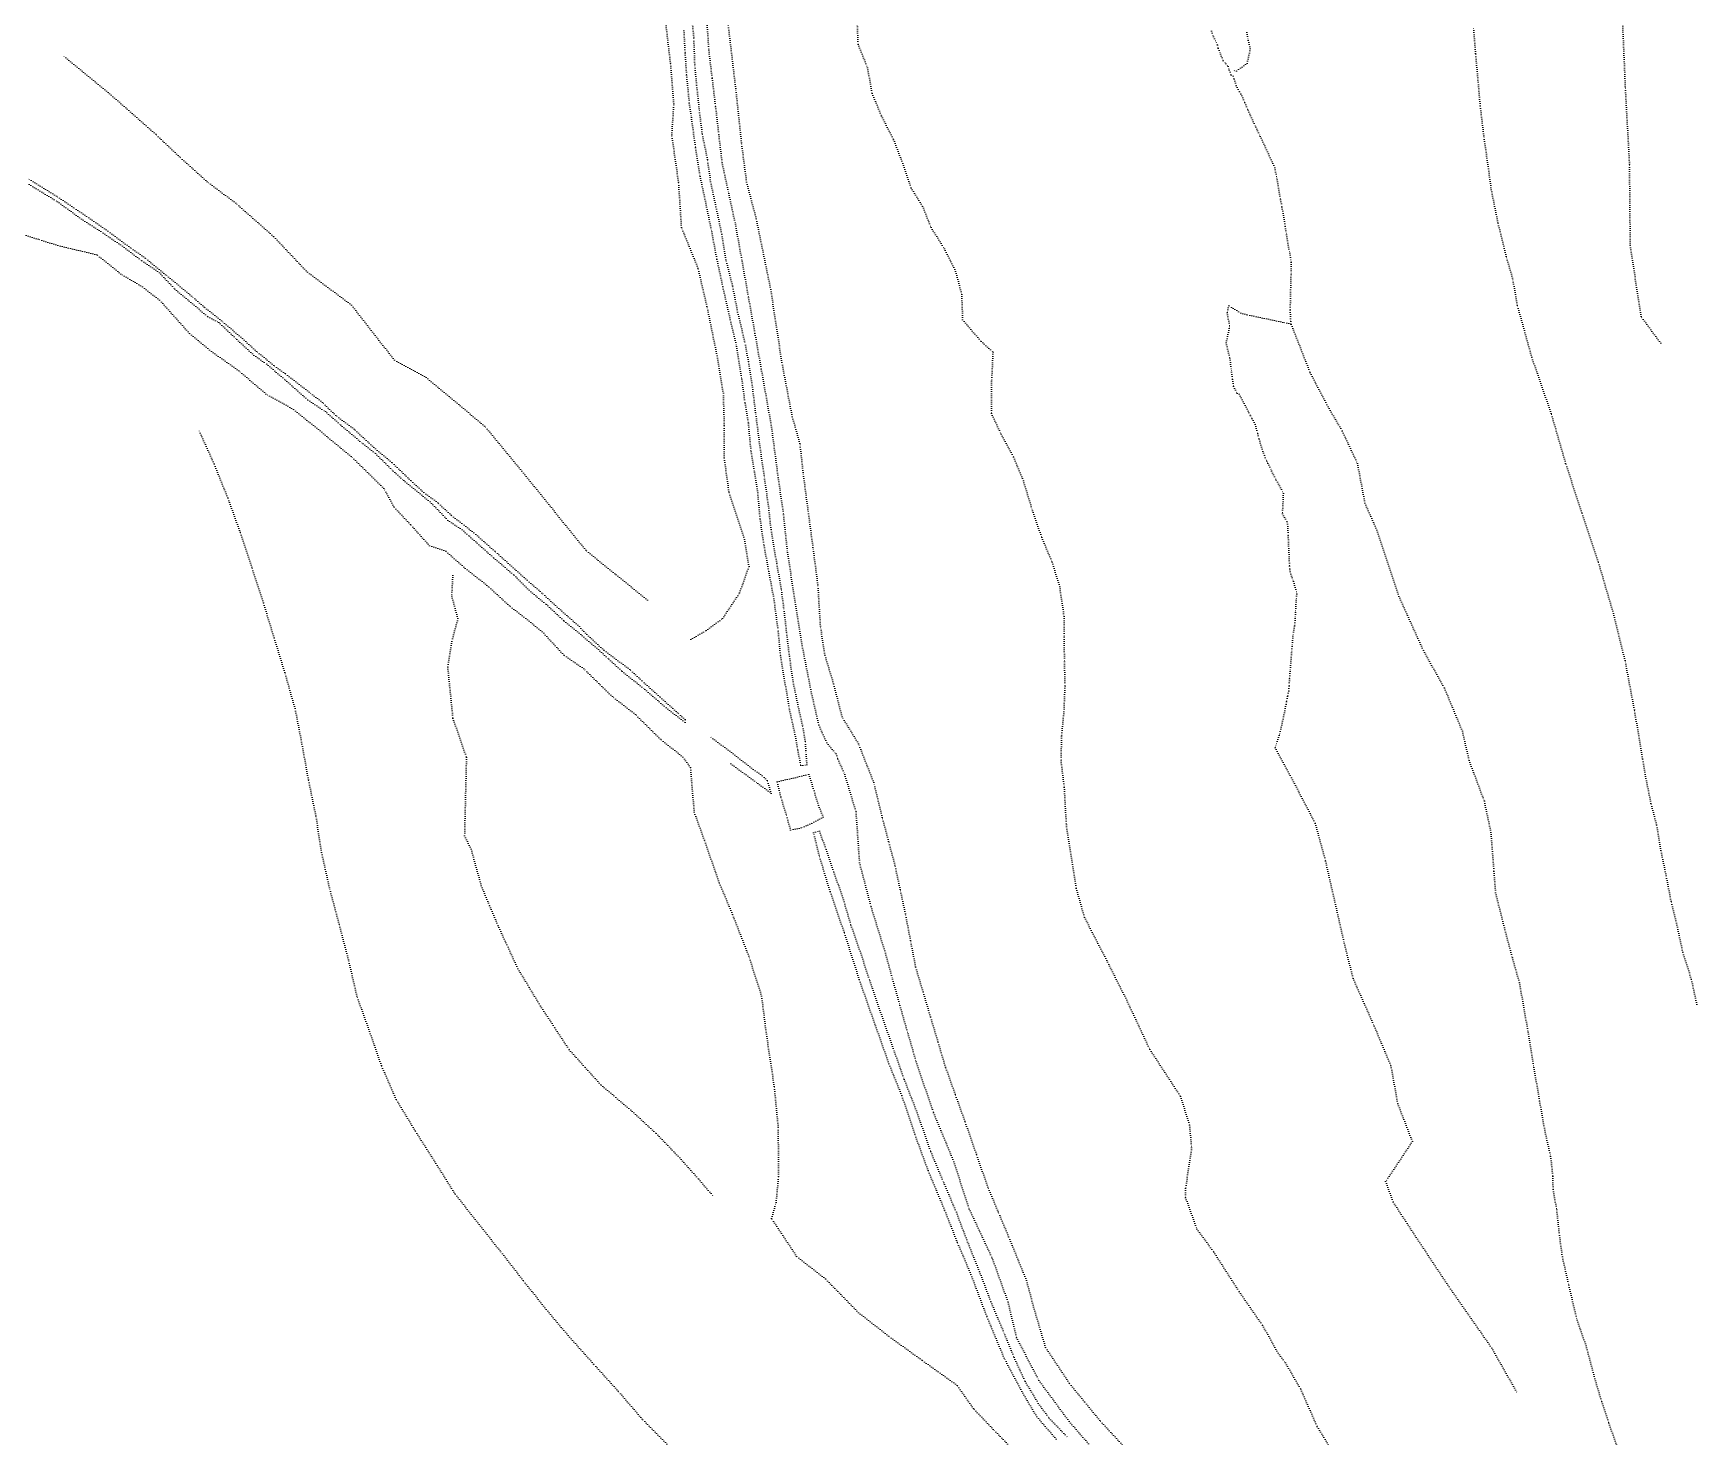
# Model space of a CAD drawing. Extents: x 682410 to 689460, y 7661803 to 7669124.
# Drawn here: x 685256.7 to 685533.5, y 7666324.8 to 7666558.2 of the extents above; entities that cross this region are included whole.
import ezdxf

# ---------------------------------------------------------------- set-up
doc = ezdxf.new("R2010")
doc.units = 0
doc.header["$MEASUREMENT"] = 0
doc.linetypes.add('DOT', pattern=[0.25, 0, -0.25])
doc.layers.add('02 TOE_Line', color=1, linetype='DOT', lineweight=20)

msp = doc.modelspace()

# ---------------------------------------------------------------- linework, layer by layer
at = {"layer": '02 TOE_Line'}
for points in [[(685527.54, 7666506.7, 4175.29), (685524.26, 7666511.14, 4175.18), (685522.46, 7666522.98, 4175.24), (685522.34, 7666536.47, 4175.31), (685521.65, 7666549.31, 4175.37), (685521.07, 7666562.84, 4175.43), (685522.34, 7666572.29, 4175.31), (685523.64, 7666582.7, 4175.18)], [(685366.16, 7666457.41, 4220.91), (685368.7, 7666458.9, 4220.56), (685371.45, 7666460.9, 4220.1), (685374.27, 7666465.17, 4220.03), (685375.84, 7666469.58, 4219.95), (685375, 7666474.46, 4219.97), (685372.49, 7666481.99, 4220.17), (685371.71, 7666487.61, 4220.31), (685371.72, 7666493.07, 4220.53), (685371.57, 7666498.37, 4220.65), (685370.45, 7666504.98, 4220.85), (685368.84, 7666512.83, 4221.08), (685367.35, 7666519.19, 4221.37), (685364.6, 7666525.96, 4221.82), (685364.11, 7666533.46, 4221.81), (685362.98, 7666541.35, 4222.26), (685363.33, 7666546.49, 4222.25), (685362.77, 7666553.25, 4222.16), (685361.61, 7666563.1, 4222.65)], [(685365.01, 7666558.66, 4221.43), (685365.22, 7666554.93, 4221.45), (685365.45, 7666551.28, 4221.31), (685365.91, 7666546.63, 4221.05), (685366.25, 7666544.25, 4221.1), (685366.95, 7666539.17, 4220.89), (685367.7, 7666534.44, 4220.72), (685368.65, 7666529.99, 4220.62), (685369.63, 7666525.25, 4220.64), (685370.5, 7666520.62, 4220.6), (685371.49, 7666516.05, 4220.48), (685372.73, 7666510.56, 4220.04), (685373.78, 7666506.16, 4219.97), (685374.64, 7666500.73, 4219.9), (685375.18, 7666496.73, 4219.81), (685375.73, 7666493.42, 4219.75), (685376.18, 7666488.63, 4219.64), (685376.74, 7666485.27, 4219.52), (685377.3, 7666481.79, 4219.42), (685377.68, 7666477.44, 4219.34), (685378.35, 7666472.99, 4219.27), (685379.12, 7666468.74, 4219.17), (685379.98, 7666464.2, 4219.15), (685380.71, 7666458.71, 4219), (685381.07, 7666454.71, 4218.8), (685382, 7666449.18, 4218.54), (685382.57, 7666445.75, 4218.54), (685383.57, 7666441.3, 4218.26), (685383.96, 7666439.04, 4218.36), (685384.45, 7666436.45, 4218.39), (685385.46, 7666436.57, 4218.17), (685385.3, 7666438.94, 4218.12), (685385.21, 7666440.5, 4218.38), (685384.73, 7666443.17, 4218.39), (685383.96, 7666446.59, 4218.42), (685383.11, 7666450.73, 4218.53), (685382.56, 7666454.66, 4218.73), (685382.09, 7666458.63, 4218.96), (685381.6, 7666462.8, 4218.99), (685381.2, 7666465.84, 4219.16), (685380.45, 7666470.11, 4219.28), (685379.5, 7666475.73, 4219.28), (685379.12, 7666479.24, 4219.33), (685378.35, 7666484.75, 4219.45), (685377.68, 7666489.28, 4219.75), (685376.93, 7666495.17, 4219.77), (685376.41, 7666499.4, 4219.97), (685375.75, 7666503.64, 4219.97), (685375.11, 7666507.04, 4220.14), (685373.95, 7666511.89, 4220.14), (685373.1, 7666516.24, 4220.38), (685371.99, 7666520.59, 4220.68), (685371.3, 7666524.86, 4220.77), (685370.34, 7666529.4, 4220.77), (685369.45, 7666533.54, 4220.9), (685368.93, 7666537.26, 4220.89), (685368.05, 7666541.52, 4220.95), (685367.54, 7666545.68, 4221.15), (685367.12, 7666549.64, 4221.32), (685366.81, 7666553.11, 4221.24), (685366.64, 7666557.57, 4221.24), (685366.22, 7666562.21, 4221.49)], [(685368.77, 7666561.3, 4222.61), (685369.15, 7666555.44, 4222.46), (685369.72, 7666550.72, 4222.44), (685370.29, 7666546, 4222.41), (685370.82, 7666541.36, 4222.22), (685371.36, 7666536.72, 4222.08), (685372.47, 7666531.6, 4221.99), (685373.58, 7666526.49, 4221.91), (685374.68, 7666520.37, 4221.73), (685375.77, 7666514.26, 4221.41), (685376.83, 7666508.33, 4221.1), (685377.88, 7666502.4, 4220.96), (685378.74, 7666497.57, 4220.84), (685379.59, 7666492.74, 4220.62), (685380.7, 7666484.32, 4220.38), (685381.59, 7666478.13, 4220.18), (685382.23, 7666471.91, 4220.1), (685383.26, 7666465.34, 4219.97), (685384.63, 7666456.69, 4219.73), (685386.18, 7666448.74, 4219.66), (685387.46, 7666443.16, 4219.56), (685388.79, 7666440.23, 4219.44), (685390.32, 7666438.39, 4219.31), (685390.64, 7666437.5, 4219.29), (685391.76, 7666434.97, 4219.25), (685393.65, 7666428.74, 4218.99), (685394.23, 7666420.26, 4218.59), (685396.15, 7666412.99, 4218.39), (685398.53, 7666405.28, 4218.22), (685399.74, 7666400.91, 4218.17), (685400.95, 7666396.53, 4218.09), (685402.3, 7666391.85, 4218.02), (685403.65, 7666387.18, 4217.9), (685406.55, 7666378.7, 4217.64), (685409.92, 7666370.58, 4217.36), (685412.48, 7666362.7, 4217.09), (685416.3, 7666354.56, 4216.82), (685418.94, 7666347.23, 4216.62), (685420.36, 7666341.3, 4216.6), (685424.09, 7666334.17, 4216.44), (685429.12, 7666327.36, 4216.26), (685432.75, 7666323.17, 4216.09)], [(685438.64, 7666322.74, 4216.02), (685434.21, 7666327.53, 4216.17), (685431.66, 7666330.64, 4216.3), (685429.11, 7666333.76, 4216.32), (685425.19, 7666339.68, 4216.55), (685423.38, 7666345.72, 4216.58), (685422.01, 7666350.83, 4216.72), (685419.04, 7666358.1, 4216.89), (685417.31, 7666362.22, 4217.02), (685415.58, 7666366.33, 4217.15), (685413.67, 7666371.83, 4217.35), (685411.75, 7666377.32, 4217.52), (685410.14, 7666381.82, 4217.67), (685408.53, 7666386.31, 4217.82), (685407.28, 7666390.5, 4217.95), (685406.03, 7666394.69, 4218.05), (685404.8, 7666398.82, 4218.14), (685403.57, 7666402.96, 4218.26), (685402.71, 7666407.39, 4218.37), (685401.86, 7666411.82, 4218.58), (685400.99, 7666415.84, 4218.73), (685400.13, 7666419.87, 4218.9), (685399.07, 7666423.85, 4219.05), (685398, 7666427.84, 4219.16), (685396.6, 7666433.62, 4219.33), (685394.05, 7666440.1, 4219.46), (685391.33, 7666444.54, 4219.6), (685389.91, 7666450.04, 4219.7), (685388.47, 7666454.83, 4219.87), (685387.72, 7666459.63, 4220.01), (685387.3, 7666466.52, 4220.08), (685386.48, 7666472.75, 4220.18), (685385.65, 7666478.98, 4220.29), (685384.83, 7666485.21, 4220.4), (685384.31, 7666490.02, 4220.54), (685383.03, 7666494.48, 4220.82), (685381.31, 7666503.47, 4221.13), (685379.45, 7666515.65, 4221.57), (685377.05, 7666527.36, 4222), (685375.43, 7666533.5, 4222.28), (685374.59, 7666540.03, 4222.54), (685373.63, 7666549.05, 4222.69), (685372.38, 7666559.59, 4222.67)], [(685393.82, 7666560.7, 4222.39), (685393.99, 7666556.4, 4222.41), (685395.55, 7666552.52, 4222.38), (685396.33, 7666548.21, 4222.44), (685397.89, 7666544.47, 4222.43), (685399.9, 7666540.55, 4222.41), (685401.42, 7666536.6, 4222.34), (685402.83, 7666532.5, 4222.28), (685404.72, 7666529.46, 4222.24), (685406.13, 7666525.92, 4222.11), (685408.35, 7666522.41, 4222.01), (685410.22, 7666518.64, 4221.86), (685411.24, 7666514.82, 4221.58), (685411.39, 7666510.58, 4221.42), (685414.46, 7666506.99, 4221.19), (685416.45, 7666505.21, 4221.08), (685416.21, 7666500.4, 4220.87), (685416.18, 7666495.02, 4220.33), (685417.77, 7666491.57, 4220.16), (685419.87, 7666487.73, 4220.1), (685421.49, 7666483.82, 4220.02), (685423, 7666478.85, 4219.85), (685424.55, 7666474.38, 4219.74), (685426.29, 7666470.26, 4219.68), (685427.54, 7666466.2, 4219.53), (685428.26, 7666461.24, 4219.4), (685428.27, 7666457.8, 4219.46), (685428.33, 7666453.69, 4219.44), (685428.42, 7666449.66, 4219.42), (685428.24, 7666445.41, 4219.35), (685427.85, 7666441.34, 4219.21), (685427.76, 7666437.26, 4219.12), (685428.29, 7666432.82, 4218.92), (685428.64, 7666426.59, 4218.82), (685429.74, 7666419.64, 4218.71), (685430.28, 7666416.02, 4218.61), (685431.66, 7666411.21, 4218.48), (685435.69, 7666403.4, 4218.11), (685438.69, 7666397.42, 4218.3), (685442.55, 7666389.21, 4217.63), (685447.65, 7666381.42, 4217.63), (685449.13, 7666376.68, 4217.27), (685449.49, 7666372.87, 4217.45), (685448.49, 7666366.12, 4217.04), (685448.48, 7666364.59, 4217.29), (685450.36, 7666359.38, 4217.07), (685453.17, 7666355.55, 4216.99), (685457.41, 7666348.94, 4216.88), (685461.29, 7666343.34, 4216.83), (685463.87, 7666338.73, 4216.73), (685465.1, 7666337.1, 4216.76), (685467.63, 7666332.74, 4216.69), (685470.4, 7666326.48, 4216.47), (685474.18, 7666320.33, 4216.33)], [(685533.56, 7666396.73, 4191.08), (685532.62, 7666400.96, 4191.08), (685531.2, 7666405.44, 4191.07), (685530.31, 7666409.59, 4191.06), (685529.26, 7666413.92, 4191.04), (685528.44, 7666418.12, 4190.98), (685527.58, 7666422.31, 4190.9), (685526.85, 7666426.61, 4190.83), (685525.91, 7666430.17, 4190.82), (685525.08, 7666434.3, 4190.81), (685524.53, 7666437.59, 4190.76), (685523.15, 7666445.75, 4190.63), (685521.6, 7666453.93, 4190.48), (685519.56, 7666462.12, 4190.37), (685517.14, 7666470.34, 4190.22), (685514.41, 7666478.51, 4190.05), (685511.72, 7666486.72, 4189.94), (685509.31, 7666495.02, 4189.84), (685506.07, 7666504.39, 4189.79), (685505.32, 7666507.1, 4189.67), (685503.67, 7666513.05, 4189.38), (685502.89, 7666517.5, 4189.52), (685501.84, 7666521.12, 4189.57), (685500.45, 7666526.71, 4189.31), (685499.34, 7666532.21, 4189.35), (685498.87, 7666535.72, 4189.21), (685498.1, 7666541.19, 4189.15), (685497.5, 7666546.2, 4189.27), (685497.16, 7666550.12, 4189.28), (685496.74, 7666554.87, 4189.06), (685496.4, 7666559.07, 4189.11)], [(685452.81, 7666558.57, 4188.81), (685453.1, 7666557.7, 4188.83), (685453.12, 7666557.64, 4188.83), (685453.57, 7666556.76, 4188.73), (685453.72, 7666556.46, 4188.7), (685453.73, 7666556.4, 4188.7), (685453.75, 7666556.33, 4188.7), (685453.77, 7666556.27, 4188.7), (685453.92, 7666555.73, 4188.71), (685454.3, 7666554.79, 4188.83), (685454.75, 7666553.65, 4188.98), (685455.2, 7666553.18, 4188.87), (685455.56, 7666552.71, 4188.74), (685455.76, 7666552.11, 4188.74), (685456.05, 7666551.27, 4188.74), (685456.38, 7666551.12, 4188.55), (685456.55, 7666550.6, 4188.55), (685456.9, 7666549.52, 4188.57), (685457.47, 7666548.53, 4188.57), (685457.7, 7666548.14, 4188.57), (685458.35, 7666546.65, 4188.59), (685458.87, 7666545.45, 4188.6), (685460.17, 7666542.63, 4188.58), (685460.9, 7666541.09, 4188.56), (685462.26, 7666538.18, 4188.53), (685462.73, 7666537.2, 4188.5), (685463.34, 7666535.86, 4188.5), (685463.65, 7666534.19, 4188.51), (685463.7, 7666533.89, 4188.51), (685464.28, 7666530.54, 4188.56), (685464.52, 7666529.33, 4188.55), (685465.07, 7666526.09, 4188.6), (685465.28, 7666524.74, 4188.63), (685465.8, 7666521.66, 4188.68), (685466.06, 7666520.29, 4188.68), (685466.06, 7666520.13, 4188.69), (685466.03, 7666518.06, 4188.7), (685465.96, 7666515.56, 4188.74), (685465.92, 7666513.77, 4188.76), (685465.89, 7666512.17, 4188.78), (685465.97, 7666510.32, 4188.8), (685465.99, 7666509.89, 4188.81), (685464.66, 7666510.17, 4189.76), (685458.7, 7666511.42, 4194.03), (685457.68, 7666511.67, 4194.75), (685457.29, 7666511.93, 4195.03), (685455.65, 7666512.93, 4196.22), (685455.43, 7666511.87, 4196.38), (685455.42, 7666511.75, 4196.39), (685455.8, 7666509.47, 4196.21), (685455.74, 7666509.16, 4196.27), (685455.23, 7666506.75, 4196.75), (685455.85, 7666504.21, 4196.41), (685456.1, 7666502.18, 4196.07), (685456.14, 7666501.86, 4196.02), (685456.27, 7666500.69, 4195.83), (685456.46, 7666499.5, 4195.6), (685457.08, 7666498.36, 4195.48), (685457.4, 7666498.21, 4195.3), (685459.29, 7666494.62, 4194.95), (685459.55, 7666494.15, 4194.9), (685460.05, 7666493.17, 4194.81), (685460.48, 7666491.61, 4194.69), (685460.71, 7666490.75, 4194.62), (685461.32, 7666488.71, 4194.46), (685461.6, 7666488.02, 4194.4), (685461.75, 7666487.65, 4194.37), (685461.9, 7666487.28, 4194.34), (685461.96, 7666487.15, 4194.33), (685461.98, 7666487.09, 4194.33), (685462.04, 7666486.97, 4194.32), (685462.18, 7666486.7, 4194.3), (685462.81, 7666485.54, 4194.21), (685462.8, 7666485.42, 4194.2), (685463.57, 7666483.9, 4194.08), (685463.75, 7666483.57, 4194.04), (685464.76, 7666481.73, 4193.85), (685464.6, 7666478.32, 4194.86), (685465.37, 7666476.98, 4194.69), (685465.46, 7666476.59, 4194.67), (685465.55, 7666474.68, 4194.84), (685465.78, 7666469.61, 4195.28), (685465.84, 7666469.03, 4195.31), (685465.97, 7666468.31, 4195.3), (685466.44, 7666467.07, 4195.12), (685467, 7666465.06, 4194.84), (685466.99, 7666464.98, 4194.85), (685466.88, 7666463.97, 4195), (685466.78, 7666461.93, 4195.21), (685466.72, 7666460.92, 4195.32), (685466.63, 7666459.65, 4195.47), (685466.33, 7666457.98, 4195.69), (685466.21, 7666456.24, 4195.79), (685466.13, 7666455.21, 4195.84), (685466.03, 7666454.16, 4195.92), (685465.86, 7666452.1, 4196.07), (685465.76, 7666450.9, 4196.16), (685465.71, 7666449.64, 4196.22), (685465.64, 7666448.85, 4196.27), (685465.46, 7666447.94, 4196.36), (685465.28, 7666447.08, 4196.45), (685465.19, 7666446.61, 4196.5), (685464.99, 7666445.57, 4196.6), (685464.15, 7666441.71, 4197.03), (685464.07, 7666441.48, 4197.06), (685463.54, 7666439.9, 4197.27), (685463.44, 7666439.58, 4197.31), (685463.38, 7666439.41, 4197.33), (685466.11, 7666434.4, 4197.04), (685470.06, 7666426.83, 4196.85), (685471.77, 7666420.55, 4197.28), (685473.42, 7666413.36, 4198.03), (685474.88, 7666406.93, 4198.59), (685476.34, 7666401.07, 4199.11), (685479.87, 7666393.12, 4199.58), (685482.65, 7666386.51, 4199.77), (685483.8, 7666380.18, 4200.4), (685486.21, 7666373.94, 4200.28), (685481.77, 7666367.26, 4201.99), (685483.03, 7666363.83, 4202.01), (685487.68, 7666356.73, 4201.53), (685492.57, 7666349.39, 4201.15), (685499.42, 7666339.59, 4200.31), (685503.58, 7666332.25, 4199.69)], [(685458.66, 7666558.4, 4188.4), (685458.92, 7666557.04, 4188.44), (685459.24, 7666555.64, 4188.47), (685458.73, 7666553.24, 4188.46), (685456.97, 7666551.97, 4188.51), (685456.56, 7666552.03, 4188.72)], [(685358.93, 7666463.97, 4222.21), (685348.67, 7666472.27, 4221.89), (685338.06, 7666485.42, 4221.9), (685331.84, 7666492.91, 4221.62), (685322.15, 7666500.98, 4222.3), (685316.85, 7666503.86, 4222.41), (685309.71, 7666513.03, 4222.63), (685302.37, 7666518.5, 4222.97), (685296.72, 7666524.46, 4223.07), (685290.44, 7666529.98, 4223.45), (685285.71, 7666533.53, 4223.78), (685281.1, 7666537.68, 4224), (685277.12, 7666541.44, 4224.06), (685270.27, 7666547.48, 4224.49), (685261.85, 7666554.39, 4224.28)], [(685256.06, 7666533.09, 4231.72), (685260.78, 7666530.23, 4230.94), (685264.76, 7666527.33, 4230.57), (685268.38, 7666525.01, 4230), (685271.59, 7666522.82, 4229.49), (685274.83, 7666520.39, 4229.2), (685277.74, 7666518.42, 4228.78), (685280.29, 7666515.71, 4228.47), (685282.99, 7666513.46, 4228.22), (685285.82, 7666511.09, 4227.77), (685287.62, 7666510.15, 4227.65), (685290.63, 7666507.3, 4227.23), (685293.47, 7666504.68, 4226.9), (685295.59, 7666503.21, 4226.81), (685298.7, 7666500.56, 4226.56), (685302.45, 7666497.24, 4226.26), (685305.35, 7666495.33, 4225.89), (685307.9, 7666493.09, 4225.62), (685311.62, 7666489.94, 4225.04), (685313.69, 7666488.34, 4224.82), (685316.63, 7666485.44, 4224.42), (685318.38, 7666483.85, 4224.3), (685322.77, 7666480.31, 4223.71), (685325.74, 7666477.24, 4223.46), (685328.1, 7666475.65, 4223.3), (685329.32, 7666474.59, 4223.17), (685333.4, 7666470.96, 4222.76), (685336.77, 7666468.1, 4222.42), (685339.53, 7666465.34, 4222.1), (685342.12, 7666463.25, 4221.7), (685345.1, 7666460.47, 4221.32), (685347.03, 7666458.91, 4221.28), (685350.53, 7666455.97, 4220.8), (685352.53, 7666454.14, 4220.81), (685354.74, 7666452.1, 4220.59), (685358.53, 7666449.09, 4220.01), (685362.05, 7666446.05, 4219.76), (685365.21, 7666443.6, 4219.29), (685365.2, 7666444.11, 4219.43), (685363.96, 7666445.22, 4219.83), (685360.98, 7666447.9, 4219.92), (685358, 7666450.57, 4220.25), (685356, 7666452.42, 4220.64), (685351.7, 7666455.63, 4220.82), (685348.34, 7666458.73, 4221.07), (685347.61, 7666459.57, 4221.37), (685344.18, 7666462.59, 4221.68), (685341.38, 7666465.15, 4221.99), (685338.94, 7666467.27, 4222.38), (685336.05, 7666469.85, 4222.54), (685333.53, 7666472.11, 4222.96), (685330.08, 7666475.15, 4223.3), (685328.07, 7666476.71, 4223.33), (685326.29, 7666478.08, 4223.47), (685324.05, 7666480.17, 4223.71), (685321.73, 7666481.87, 4224.04), (685319.57, 7666483.84, 4224.32), (685316.42, 7666486.86, 4224.59), (685313.68, 7666489.11, 4225.06), (685310.13, 7666492.4, 4225.35), (685307.07, 7666494.69, 4225.8), (685304.86, 7666496.83, 4226.03), (685302.67, 7666498.56, 4226.47), (685298.65, 7666501.65, 4226.48), (685296.78, 7666502.97, 4226.76), (685293.91, 7666505.31, 4227.14), (685291.54, 7666507.49, 4227.2), (685288.06, 7666510.42, 4227.49), (685285.21, 7666512.7, 4227.95), (685283.09, 7666514.51, 4228.19), (685280.9, 7666516.33, 4228.66), (685278.77, 7666518.08, 4228.96), (685275.39, 7666520.86, 4229.19), (685272.91, 7666522.56, 4229.57), (685269.16, 7666525.35, 4230.16), (685265.63, 7666527.78, 4230.52), (685263.45, 7666529.24, 4230.9), (685260.59, 7666531.16, 4231.25), (685255.99, 7666534, 4231.75)], [(685419.6, 7666322.85, 4216.76), (685416.49, 7666326.05, 4216.93), (685413.18, 7666329.51, 4217.09), (685410.47, 7666333.38, 4217.22), (685404.59, 7666337.57, 4217.62), (685399.03, 7666341.58, 4217.61), (685394.05, 7666345.47, 4217.8), (685388.57, 7666351.08, 4217.98), (685383.77, 7666354.82, 4218.15), (685379.59, 7666361.11, 4218.36), (685380.35, 7666363.8, 4218.33), (685380.76, 7666368.14, 4218.41), (685380.7, 7666376.31, 4218.58), (685380.04, 7666383.08, 4218.67), (685378.73, 7666391.8, 4218.62), (685377.94, 7666398.1, 4218.86), (685375.81, 7666404.75, 4218.98), (685373.1, 7666411.71, 4218.95), (685370.9, 7666416.94, 4219.09), (685368.41, 7666424.07, 4219.13), (685366.72, 7666428.69, 4219.34), (685366.11, 7666436.13, 4219.76), (685364.85, 7666437.86, 4220.36), (685361.09, 7666440.83, 4220.62), (685356.95, 7666444.94, 4221.14), (685353.1, 7666447.92, 4221.37), (685348.35, 7666452.55, 4221.98), (685345.03, 7666454.82, 4222.2), (685341.68, 7666458.45, 4222.57), (685338.39, 7666461.16, 4222.95), (685335.98, 7666463, 4223.03), (685332.52, 7666466.19, 4223.53), (685328.63, 7666469.24, 4224.05), (685325.39, 7666472.1, 4224.39), (685322.69, 7666473, 4224.63), (685319.5, 7666476.55, 4224.89), (685316.74, 7666479.48, 4224.92), (685315.09, 7666482.52, 4225.03), (685309.63, 7666487.88, 4225.03), (685304.74, 7666491.89, 4226.59), (685300.04, 7666495.69, 4227.15), (685295.47, 7666498.25, 4227.57), (685290.97, 7666502.09, 4227.96), (685286.05, 7666505.57, 4228.42), (685282.73, 7666508.33, 4228.83), (685277.78, 7666513.86, 4229.74), (685274.91, 7666516.07, 4230.11), (685271.34, 7666518.19, 4230.66), (685267.35, 7666521.39, 4231.21), (685260.83, 7666522.94, 4231.65), (685257.56, 7666523.98, 4232.25), (685252.32, 7666525.65, 4232.93)], [(685466.06, 7666509.82, 4188.81), (685469.21, 7666501.8, 4188.92), (685472.01, 7666496.43, 4188.99), (685474.56, 7666492.05, 4189.06), (685477.08, 7666486.69, 4189.13), (685478.32, 7666480.1, 4189.3), (685480.31, 7666475.59, 4189.36), (685483.98, 7666464.59, 4189.51), (685488.05, 7666455.57, 4189.63), (685491.55, 7666449.32, 4189.72), (685494.53, 7666442.19, 4189.83), (685495.66, 7666437.3, 4189.89), (685498.19, 7666430.51, 4189.98), (685499.29, 7666425.35, 4190.05), (685499.54, 7666422.15, 4190.08), (685499.78, 7666418.85, 4190.13), (685500.06, 7666415.3, 4190.17), (685501.53, 7666409.45, 4190.24), (685502.85, 7666404.48, 4190.3), (685504.04, 7666400.34, 4190.33), (685505.47, 7666392.11, 4190.38), (685506.43, 7666386.27, 4190.42), (685507.38, 7666380.66, 4190.45), (685508.3, 7666375.49, 4190.48), (685509.22, 7666371.44, 4190.51), (685509.6, 7666368.14, 4190.5), (685509.62, 7666365.93, 4190.5), (685510.24, 7666362.56, 4190.49), (685510.69, 7666358.29, 4190.48), (685511.17, 7666354.73, 4190.47), (685512.24, 7666350.02, 4190.46), (685513.61, 7666344.24, 4190.45), (685515.12, 7666339.94, 4190.44), (685516.58, 7666334.48, 4190.43), (685517.73, 7666330.62, 4190.42), (685518.9, 7666327.09, 4190.41), (685520.36, 7666323.01, 4190.4)], [(685362.41, 7666323.36, 4241.66), (685358.09, 7666327.75, 4241.69), (685354.09, 7666332.39, 4241.45), (685349.98, 7666336.93, 4241.19), (685345.96, 7666341.42, 4240.96), (685342.09, 7666346, 4240.7), (685338.26, 7666350.83, 4240.5), (685334.44, 7666355.73, 4240.18), (685330.7, 7666360.42, 4239.96), (685326.92, 7666365.22, 4239.91), (685323.57, 7666370.56, 4239.77), (685320.31, 7666375.69, 4239.83), (685317.12, 7666380.94, 4239.67), (685314.67, 7666386.57, 4239.67), (685312.7, 7666392.24, 4239.51), (685310.6, 7666398.1, 4239.59), (685309.19, 7666404.16, 4239.48), (685307.64, 7666410.08, 4239.58), (685306.02, 7666416.12, 4239.59), (685304.72, 7666422.02, 4239.54), (685303.77, 7666428.08, 4239.45), (685302.53, 7666434.09, 4239.14), (685301.46, 7666440.03, 4238.88), (685300.31, 7666445.94, 4238.66), (685298.59, 7666451.92, 4238.53), (685296.83, 7666457.71, 4238.54), (685295.03, 7666463.52, 4238.34), (685293.1, 7666469.43, 4238.13), (685291.19, 7666475.25, 4238.08), (685289.1, 7666480.99, 4237.97), (685286.83, 7666486.64, 4237.53), (685284.35, 7666492.12, 4237.28)], [(685326.55, 7666468.09, 4224.98), (685326.38, 7666464.63, 4224.89), (685327.4, 7666460.89, 4224.75), (685326.39, 7666457.09, 4224.68), (685325.71, 7666452.85, 4224.56), (685326.57, 7666444.31, 4224.35), (685328.84, 7666437.8, 4224.18), (685328.52, 7666424.76, 4223.86), (685329.61, 7666422.55, 4223.8), (685330.45, 7666419.51, 4223.72), (685331.29, 7666416.46, 4223.65), (685332.68, 7666413.14, 4223.56), (685334.08, 7666409.82, 4223.47), (685335.74, 7666406.23, 4223.37), (685337.4, 7666402.64, 4223.28), (685339.27, 7666399.55, 4223.19), (685341.14, 7666396.46, 4223.1), (685343.53, 7666392.82, 4222.99), (685345.93, 7666389.19, 4222.89), (685348.58, 7666386.25, 4222.79), (685351.23, 7666383.31, 4222.69), (685353.7, 7666381.23, 4222.61), (685356.16, 7666379.16, 4222.54), (685360.4, 7666375.26, 4222.39), (685364.31, 7666371.21, 4222.26), (685367.47, 7666367.65, 4222.14), (685369.89, 7666364.85, 4222.02)], [(685372.8, 7666436.75, 4218.29), (685377.32, 7666433.46, 4217.82), (685379.55, 7666431.83, 4217.63), (685378.84, 7666434, 4217.89), (685378.04, 7666434.77, 4217.92), (685376.53, 7666435.81, 4218.03), (685373.2, 7666438.41, 4218.33), (685369.47, 7666441.19, 4218.65)], [(685426.97, 7666324.42, 4215.49), (685423.72, 7666328.15, 4215.45), (685421.05, 7666332.68, 4215.56), (685418.29, 7666337.92, 4215.6), (685415.39, 7666344.88, 4215.62), (685412.77, 7666351.83, 4215.74), (685410.5, 7666357.17, 4215.83), (685408.38, 7666362.53, 4216.1), (685405.65, 7666369.09, 4216.36), (685403.41, 7666375.15, 4216.44), (685401.25, 7666381.59, 4216.73), (685399.12, 7666386.88, 4216.87), (685396.66, 7666393.81, 4217.03), (685394.18, 7666400.86, 4217.1), (685391.66, 7666408.76, 4217.29), (685389.32, 7666415.52, 4217.4), (685387.49, 7666421.54, 4217.65), (685386.59, 7666425.27, 4217.89), (685387.55, 7666425.56, 4217.88), (685388.67, 7666422.49, 4217.71), (685389.95, 7666418.74, 4217.49), (685391.47, 7666414.44, 4217.4), (685392.8, 7666409.91, 4217.26), (685394.32, 7666405.6, 4217.17), (685395.93, 7666400.68, 4217.09), (685397.63, 7666395.7, 4217.01), (685400.06, 7666388.8, 4216.97), (685401.66, 7666384.27, 4216.73), (685403.69, 7666379.05, 4216.69), (685406.1, 7666372.2, 4216.37), (685408.24, 7666367.08, 4216.23), (685410.34, 7666362.16, 4216.02), (685412.21, 7666357.22, 4215.82), (685414.2, 7666352.28, 4215.66), (685416.09, 7666347.27, 4215.66), (685418.4, 7666341.79, 4215.51), (685419.95, 7666338, 4215.62), (685421.79, 7666334.04, 4215.47), (685423.97, 7666330.38, 4215.46), (685425.78, 7666327.91, 4215.49), (685428.76, 7666324.83, 4215.6)]]:
    msp.add_polyline3d(points, dxfattribs=at)
msp.add_polyline3d([(685385.8, 7666435, 4216.55), (685386.67, 7666432.23, 4216.49), (685387.39, 7666429.83, 4216.31), (685388.19, 7666427.86, 4216.38), (685386.3, 7666426.83, 4216.27), (685384.54, 7666426.09, 4216.2), (685382.76, 7666425.72, 4216.18), (685382.01, 7666428.37, 4216.25), (685381.11, 7666431.27, 4216.47), (685380.5, 7666433.76, 4216.69), (685383.25, 7666434.36, 4216.51)], close=True, dxfattribs=at)

doc.saveas('drawing.dxf')
